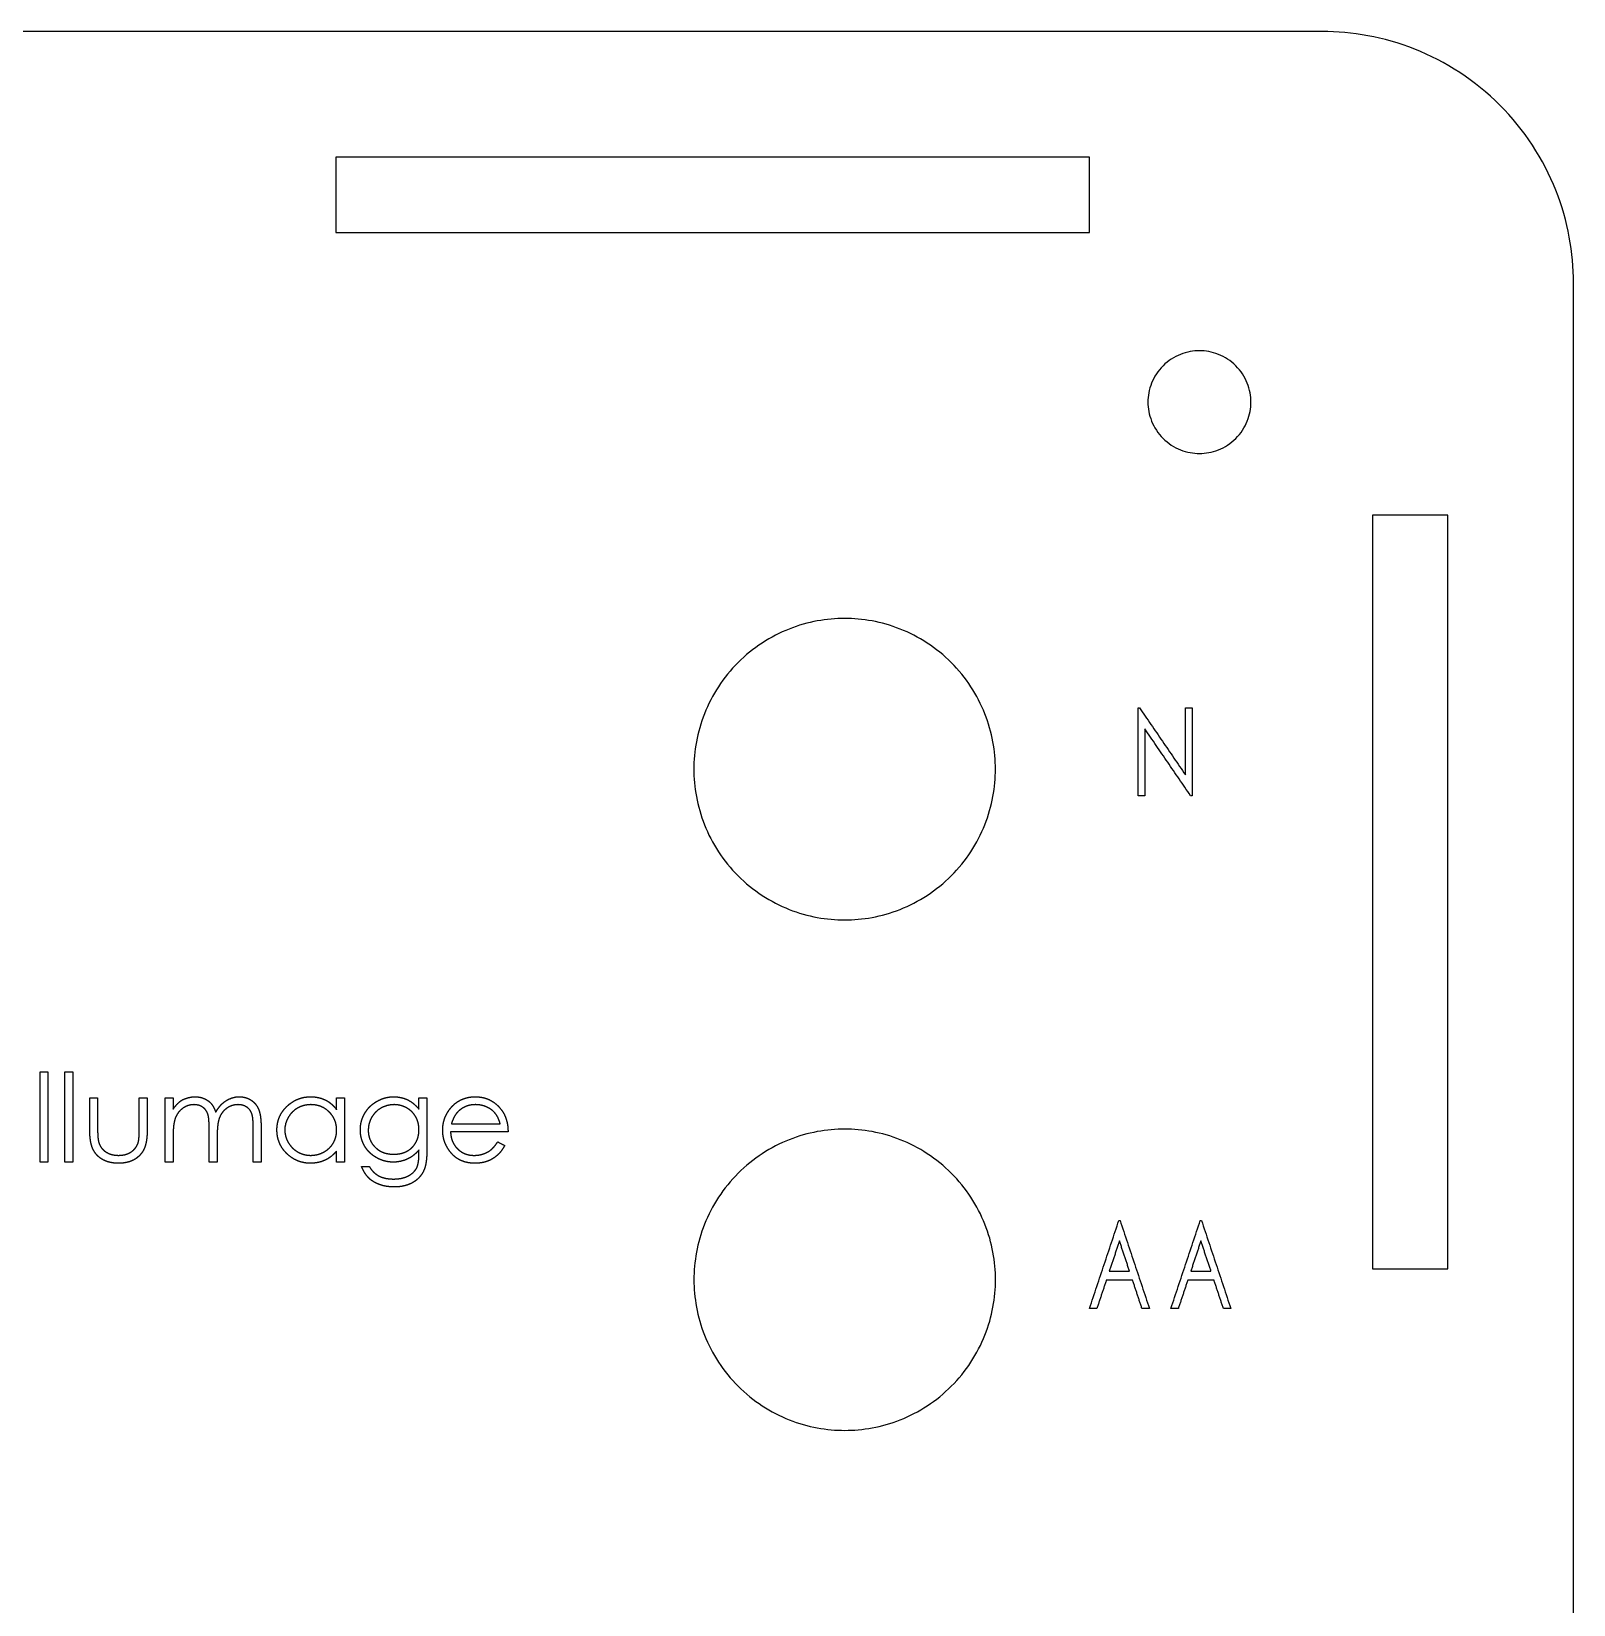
# Model space of a CAD drawing. Header units: millimetres. Extents: x 7 to 294, y -256 to -4.
# Drawn here: x 232.8 to 294.1, y -67.1 to -4.5 of the extents above; entities that cross this region are included whole.
import ezdxf

# ---------------------------------------------------------------- set-up
doc = ezdxf.new("R2010")
doc.units = ezdxf.units.MM
for name, color, linetype in [('path128', 7, 'CONTINUOUS'), ('path129', 7, 'CONTINUOUS'), ('path130', 7, 'CONTINUOUS'), ('path132', 7, 'CONTINUOUS'), ('path134', 7, 'CONTINUOUS'), ('path136', 7, 'CONTINUOUS'), ('path138', 7, 'CONTINUOUS'), ('path139', 7, 'CONTINUOUS'), ('path140', 7, 'CONTINUOUS'), ('path142', 7, 'CONTINUOUS'), ('path179', 7, 'CONTINUOUS'), ('path180', 7, 'CONTINUOUS'), ('path194', 7, 'CONTINUOUS'), ('path228', 7, 'CONTINUOUS'), ('path232', 7, 'CONTINUOUS'), ('path234', 7, 'CONTINUOUS'), ('path236', 7, 'CONTINUOUS'), ('path238', 7, 'CONTINUOUS'), ('path239', 7, 'CONTINUOUS'), ('path24', 7, 'CONTINUOUS'), ('path248', 7, 'CONTINUOUS'), ('path249', 7, 'CONTINUOUS'), ('path250', 7, 'CONTINUOUS'), ('path252', 7, 'CONTINUOUS'), ('path262', 7, 'CONTINUOUS'), ('path27', 7, 'CONTINUOUS'), ('path30', 7, 'CONTINUOUS'), ('path33', 7, 'CONTINUOUS'), ('path36', 7, 'CONTINUOUS')]:
    doc.layers.add(name, color=color, linetype=linetype)

msp = doc.modelspace()

# ---------------------------------------------------------------- linework, layer by layer
at = {"layer": 'path128'}
for points in [[(233.099, -45.9082), (233.413, -45.9082)], [(233.099, -49.4979), (233.099, -45.9082)], [(233.413, -45.9082), (233.413, -49.4979)], [(233.413, -49.4979), (233.099, -49.4979)]]:
    msp.add_open_spline(points, degree=1, dxfattribs=at)
at = {"layer": 'path129'}
for points in [[(234.086, -45.9082), (234.4, -45.9082)], [(234.086, -49.4979), (234.086, -45.9082)], [(234.4, -45.9082), (234.4, -49.4979)], [(234.4, -49.4979), (234.086, -49.4979)]]:
    msp.add_open_spline(points, degree=1, dxfattribs=at)
at = {"layer": 'path130'}
for points in [[(235.074, -48.1621), (235.074, -46.9401)], [(235.074, -46.9402), (235.388, -46.9402)], [(235.388, -46.9402), (235.388, -48.1265)], [(237.048, -48.1264), (237.048, -46.9401)], [(237.048, -46.9401), (237.362, -46.9401)], [(237.362, -46.9401), (237.362, -48.1853)], [(235.076, -48.2932), (235.074, -48.1621)], [(235.388, -48.1265), (235.388, -48.231)], [(237.047, -48.24), (237.048, -48.1264)], [(237.362, -48.1853), (237.36, -48.3122)], [(235.081, -48.4159), (235.076, -48.2932)], [(235.091, -48.5295), (235.081, -48.4159)], [(235.105, -48.6354), (235.091, -48.5295)], [(235.123, -48.7322), (235.105, -48.6354)], [(235.145, -48.8212), (235.123, -48.7322)], [(235.17, -48.9011), (235.145, -48.8212)], [(235.388, -48.231), (235.391, -48.3264)], [(235.391, -48.3264), (235.395, -48.414)], [(235.395, -48.414), (235.4, -48.4932)], [(235.4, -48.4932), (235.407, -48.5633)], [(235.407, -48.5633), (235.416, -48.6257)], [(235.416, -48.6257), (235.426, -48.679)], [(235.426, -48.679), (235.438, -48.7246)], [(235.438, -48.7246), (235.459, -48.7814)], [(235.459, -48.7814), (235.483, -48.8354)], [(236.95, -48.852), (236.996, -48.7497)], [(236.996, -48.7497), (237.008, -48.7076)], [(237.008, -48.7076), (237.019, -48.6557)], [(237.019, -48.6557), (237.028, -48.5933)], [(237.028, -48.5933), (237.035, -48.5204)], [(237.035, -48.5204), (237.041, -48.437)], [(237.041, -48.437), (237.044, -48.3437)], [(237.044, -48.3437), (237.047, -48.24)], [(237.291, -48.8268), (237.265, -48.9053)], [(237.313, -48.7406), (237.291, -48.8268)], [(237.331, -48.6452), (237.313, -48.7406)], [(237.345, -48.5428), (237.331, -48.6452)], [(237.354, -48.4314), (237.345, -48.5428)], [(237.36, -48.3122), (237.354, -48.4314)], [(235.2, -48.9726), (235.17, -48.9011)], [(235.234, -49.0378), (235.2, -48.9726)], [(235.271, -49.0995), (235.234, -49.0378)], [(235.313, -49.1577), (235.271, -49.0995)], [(235.358, -49.2124), (235.313, -49.1577)], [(235.408, -49.2629), (235.358, -49.2124)], [(235.462, -49.3099), (235.408, -49.2629)], [(235.52, -49.3533), (235.462, -49.3099)], [(235.483, -48.8354), (235.513, -48.8859)], [(235.513, -48.8859), (235.546, -48.9335)], [(235.582, -49.3926), (235.52, -49.3533)], [(235.546, -48.9335), (235.583, -48.9784)], [(235.648, -49.4277), (235.582, -49.3926)], [(235.583, -48.9784), (235.625, -49.0198)], [(235.625, -49.0198), (235.671, -49.0583)], [(235.718, -49.4585), (235.648, -49.4277)], [(235.671, -49.0583), (235.721, -49.0934)], [(235.792, -49.4837), (235.718, -49.4585)], [(235.721, -49.0934), (235.832, -49.1523)], [(235.832, -49.1523), (235.952, -49.195)], [(235.952, -49.195), (236.083, -49.2202)], [(236.083, -49.2202), (236.223, -49.2286)], [(236.223, -49.2286), (236.363, -49.2202)], [(236.363, -49.2202), (236.492, -49.1956)], [(236.492, -49.1956), (236.61, -49.1542)], [(236.61, -49.1542), (236.716, -49.0967)], [(236.721, -49.4585), (236.648, -49.4837)], [(236.716, -49.0967), (236.81, -49.0259)], [(236.791, -49.4277), (236.721, -49.4585)], [(236.856, -49.3926), (236.791, -49.4277)], [(236.81, -49.0259), (236.887, -48.9439)], [(236.918, -49.3533), (236.856, -49.3926)], [(236.887, -48.9439), (236.95, -48.852)], [(236.975, -49.3099), (236.918, -49.3533)], [(237.028, -49.2636), (236.975, -49.3099)], [(237.078, -49.2131), (237.028, -49.2636)], [(237.123, -49.1591), (237.078, -49.2131)], [(237.165, -49.1016), (237.123, -49.1591)], [(237.202, -49.0406), (237.165, -49.1016)], [(237.236, -48.9761), (237.202, -49.0406)], [(237.265, -48.9053), (237.236, -48.9761)], [(235.87, -49.5046), (235.792, -49.4837)], [(235.952, -49.5215), (235.87, -49.5046)], [(236.037, -49.5334), (235.952, -49.5215)], [(236.127, -49.5405), (236.037, -49.5334)], [(236.22, -49.5432), (236.127, -49.5405)], [(236.314, -49.5405), (236.22, -49.5432)], [(236.403, -49.5334), (236.314, -49.5405)], [(236.489, -49.5215), (236.403, -49.5334)], [(236.571, -49.5046), (236.489, -49.5215)], [(236.648, -49.4837), (236.571, -49.5046)]]:
    msp.add_open_spline(points, degree=1, dxfattribs=at)
at = {"layer": 'path132'}
for points in [[(238.08, -46.9402), (238.394, -46.9402)], [(238.08, -49.4979), (238.08, -46.9402)], [(238.394, -46.9402), (238.394, -47.3847)], [(238.876, -46.9683), (239.006, -46.9276)], [(239.006, -46.9276), (239.139, -46.9038)], [(239.139, -46.9038), (239.276, -46.8953)], [(239.276, -46.8953), (239.369, -46.9001)], [(239.369, -46.9001), (239.458, -46.9133)], [(239.458, -46.9133), (239.546, -46.9363)], [(239.546, -46.9363), (239.631, -46.9686)], [(240.624, -46.984), (240.755, -46.9343)], [(240.755, -46.9343), (240.889, -46.9048)], [(240.889, -46.9048), (241.028, -46.895)], [(241.028, -46.895), (241.156, -46.9035)], [(241.156, -46.9035), (241.277, -46.9281)], [(241.277, -46.9281), (241.39, -46.9702)], [(238.394, -47.3847), (238.481, -47.2698)], [(238.481, -47.2698), (238.569, -47.1716)], [(238.613, -47.5067), (238.545, -47.6041)], [(238.569, -47.1716), (238.658, -47.0903)], [(238.695, -47.4204), (238.613, -47.5067)], [(238.658, -47.0903), (238.749, -47.0251)], [(238.789, -47.3461), (238.695, -47.4204)], [(238.749, -47.0251), (238.876, -46.9683)], [(238.891, -47.2865), (238.789, -47.3461)], [(238.998, -47.2437), (238.891, -47.2865)], [(239.108, -47.2178), (238.998, -47.2437)], [(239.221, -47.2093), (239.108, -47.2178)], [(239.318, -47.2157), (239.221, -47.2093)], [(239.408, -47.234), (239.318, -47.2157)], [(239.491, -47.2655), (239.408, -47.234)], [(239.567, -47.309), (239.491, -47.2655)], [(239.634, -47.3622), (239.567, -47.309)], [(239.631, -46.9686), (239.711, -47.0086)], [(239.691, -47.424), (239.634, -47.3622)], [(239.737, -47.4941), (239.691, -47.424)], [(239.711, -47.0086), (239.784, -47.0541)], [(239.771, -47.5726), (239.737, -47.4941)], [(239.785, -47.6182), (239.771, -47.5726)], [(239.784, -47.0541), (239.849, -47.106)], [(239.849, -47.106), (239.906, -47.1642)], [(239.906, -47.1642), (239.957, -47.2315)], [(239.957, -47.2315), (240.005, -47.3122)], [(240.005, -47.3122), (240.049, -47.4054)], [(240.049, -47.4054), (240.09, -47.5127)], [(240.09, -47.5127), (240.132, -47.4391)], [(240.132, -47.4391), (240.177, -47.3703)], [(240.177, -47.3703), (240.225, -47.3058)], [(240.225, -47.3058), (240.274, -47.2463)], [(240.274, -47.2463), (240.327, -47.1909)], [(240.356, -47.513), (240.29, -47.6126)], [(240.327, -47.1909), (240.382, -47.1404)], [(240.436, -47.4254), (240.356, -47.513)], [(240.382, -47.1404), (240.439, -47.0941)], [(240.53, -47.3496), (240.436, -47.4254)], [(240.439, -47.0941), (240.5, -47.0527)], [(240.5, -47.0527), (240.624, -46.984)], [(240.633, -47.2879), (240.53, -47.3496)], [(240.742, -47.2445), (240.633, -47.2879)], [(240.855, -47.2178), (240.742, -47.2445)], [(240.973, -47.2094), (240.855, -47.2178)], [(241.07, -47.2149), (240.973, -47.2094)], [(241.159, -47.2324), (241.07, -47.2149)], [(241.242, -47.2618), (241.159, -47.2324)], [(241.317, -47.3025), (241.242, -47.2618)], [(241.383, -47.353), (241.317, -47.3025)], [(241.44, -47.4105), (241.383, -47.353)], [(241.39, -46.9702), (241.495, -47.0284)], [(241.485, -47.4764), (241.44, -47.4105)], [(241.52, -47.5493), (241.485, -47.4764)], [(241.495, -47.0284), (241.59, -47.1013)], [(241.534, -47.5914), (241.52, -47.5493)], [(241.59, -47.1013), (241.672, -47.1875)], [(241.672, -47.1875), (241.741, -47.2864)], [(241.741, -47.2864), (241.796, -47.3993)], [(241.796, -47.3993), (241.819, -47.4624)], [(241.819, -47.4624), (241.839, -47.5332)], [(241.839, -47.5332), (241.855, -47.611)], [(238.4, -48.1987), (238.395, -48.3059)], [(238.407, -48.0984), (238.4, -48.1987)], [(238.418, -48.0066), (238.407, -48.0984)], [(238.432, -47.9217), (238.418, -48.0066)], [(238.449, -47.8446), (238.432, -47.9217)], [(238.468, -47.7759), (238.449, -47.8446)], [(238.491, -47.7142), (238.468, -47.7759)], [(238.545, -47.6041), (238.491, -47.7142)], [(239.797, -47.6736), (239.785, -47.6182)], [(239.807, -47.7373), (239.797, -47.6736)], [(239.815, -47.811), (239.807, -47.7373)], [(239.821, -47.8937), (239.815, -47.811)], [(239.826, -47.9856), (239.821, -47.8937)], [(239.829, -48.0872), (239.826, -47.9856)], [(239.83, -48.1973), (239.829, -48.0872)], [(239.83, -49.4979), (239.83, -48.1973)], [(240.157, -48.137), (240.15, -48.2492)], [(240.167, -48.0346), (240.157, -48.137)], [(240.18, -47.9421), (240.167, -48.0346)], [(240.196, -47.8593), (240.18, -47.9421)], [(240.215, -47.7864), (240.196, -47.8593)], [(240.236, -47.7233), (240.215, -47.7864)], [(240.29, -47.6126), (240.236, -47.7233)], [(241.546, -47.6418), (241.534, -47.5914)], [(241.557, -47.7), (241.546, -47.6418)], [(241.565, -47.766), (241.557, -47.7)], [(241.571, -47.8403), (241.565, -47.766)], [(241.576, -47.9223), (241.571, -47.8403)], [(241.579, -48.0128), (241.576, -47.9223)], [(241.58, -48.1109), (241.579, -48.0128)], [(241.58, -49.4977), (241.58, -48.1109)], [(241.855, -47.611), (241.87, -47.6965)], [(241.87, -47.6965), (241.88, -47.7891)], [(241.88, -47.7891), (241.888, -47.8894)], [(241.888, -47.8894), (241.893, -47.9973)], [(241.893, -47.9973), (241.894, -48.1123)], [(241.894, -48.1123), (241.894, -49.4977)], [(238.395, -48.3059), (238.394, -48.4216)], [(238.394, -48.4216), (238.394, -49.4979)], [(240.145, -48.3712), (240.144, -48.503)], [(240.144, -48.503), (240.144, -49.4979)], [(240.15, -48.2492), (240.145, -48.3712)], [(238.394, -49.4979), (238.08, -49.4979)], [(240.144, -49.4979), (239.83, -49.4979)], [(241.894, -49.4977), (241.58, -49.4977)]]:
    msp.add_open_spline(points, degree=1, dxfattribs=at)
at = {"layer": 'path134'}
for points in [[(243.351, -46.992), (243.472, -46.9492)], [(243.472, -46.9492), (243.598, -46.9191)], [(243.598, -46.9191), (243.73, -46.9016)], [(243.73, -46.9016), (243.866, -46.8953)], [(243.866, -46.8953), (244.022, -46.9029)], [(244.022, -46.9029), (244.171, -46.926)], [(244.171, -46.926), (244.312, -46.9652)], [(244.9, -47.4132), (244.9, -46.94)], [(244.9, -46.94), (245.215, -46.94)], [(245.215, -46.9402), (245.215, -49.4979)], [(242.677, -47.5935), (242.744, -47.4849)], [(242.744, -47.4849), (242.824, -47.3804)], [(242.824, -47.3804), (242.916, -47.2816)], [(242.916, -47.2816), (243.017, -47.1911)], [(243.017, -47.1911), (243.124, -47.1126)], [(243.124, -47.1126), (243.235, -47.046)], [(243.235, -47.046), (243.351, -46.992)], [(244.312, -46.9652), (244.445, -47.0192)], [(244.445, -47.0192), (244.57, -47.09)], [(244.57, -47.09), (244.689, -47.1798)], [(244.689, -47.1798), (244.798, -47.287)], [(244.798, -47.287), (244.9, -47.4132)], [(242.522, -48.2119), (242.529, -48.0787)], [(242.529, -48.0787), (242.547, -47.9497)], [(242.547, -47.9497), (242.578, -47.8263)], [(242.578, -47.8263), (242.621, -47.7071)], [(242.621, -47.7071), (242.677, -47.5935)], [(242.529, -48.348), (242.522, -48.2119)], [(242.547, -48.4791), (242.529, -48.348)], [(242.577, -48.6046), (242.547, -48.4791)], [(242.62, -48.7252), (242.577, -48.6046)], [(242.675, -48.8408), (242.62, -48.7252)], [(242.742, -48.9509), (242.675, -48.8408)], [(242.821, -49.0554), (242.742, -48.9509)], [(242.913, -49.155), (242.821, -49.0554)], [(243.013, -49.2461), (242.913, -49.155)], [(243.118, -49.3246), (243.013, -49.2461)], [(243.229, -49.3912), (243.118, -49.3246)], [(243.344, -49.4459), (243.229, -49.3912)], [(243.465, -49.488), (243.344, -49.4459)], [(244.428, -49.4257), (244.294, -49.4769)], [(244.556, -49.3584), (244.428, -49.4257)], [(244.678, -49.2743), (244.556, -49.3584)], [(244.792, -49.1733), (244.678, -49.2743)], [(244.9, -49.0555), (244.792, -49.1733)], [(244.9, -49.4979), (244.9, -49.0555)], [(243.59, -49.5181), (243.465, -49.488)], [(243.72, -49.5364), (243.59, -49.5181)], [(243.856, -49.5427), (243.72, -49.5364)], [(244.008, -49.5359), (243.856, -49.5427)], [(244.154, -49.5134), (244.008, -49.5359)], [(244.294, -49.4769), (244.154, -49.5134)], [(245.215, -49.4979), (244.9, -49.4979)]]:
    msp.add_open_spline(points, degree=1, dxfattribs=at)
at = {"layer": 'path136'}
for points in [[(243.141, -47.4999), (243.052, -47.5987)], [(243.241, -47.4136), (243.141, -47.4999)], [(243.353, -47.3414), (243.241, -47.4136)], [(243.474, -47.2839), (243.353, -47.3414)], [(243.601, -47.2426), (243.474, -47.2839)], [(243.732, -47.2179), (243.601, -47.2426)], [(243.87, -47.2095), (243.732, -47.2179)], [(243.976, -47.2136), (243.87, -47.2093)], [(244.079, -47.2276), (243.976, -47.2136)], [(244.177, -47.2501), (244.079, -47.2276)], [(244.271, -47.2823), (244.177, -47.2501)], [(244.36, -47.323), (244.271, -47.2823)], [(244.445, -47.3728), (244.36, -47.323)], [(244.526, -47.4324), (244.445, -47.3728)], [(244.602, -47.5004), (244.526, -47.4324)], [(244.673, -47.5754), (244.602, -47.5004)], [(244.733, -47.6546), (244.673, -47.5754)], [(242.845, -48.0846), (242.836, -48.2157)], [(242.871, -47.957), (242.845, -48.0846)], [(242.915, -47.8322), (242.871, -47.957)], [(242.976, -47.7116), (242.915, -47.8322)], [(243.052, -47.5987), (242.976, -47.7116)], [(244.784, -47.7388), (244.733, -47.6546)], [(244.826, -47.8271), (244.784, -47.7388)], [(244.858, -47.9197), (244.826, -47.8271)], [(244.882, -48.0171), (244.858, -47.9197)], [(244.896, -48.1188), (244.882, -48.0171)], [(244.9, -48.2247), (244.896, -48.1188)], [(242.836, -48.2157), (242.845, -48.3461)], [(242.845, -48.3461), (242.871, -48.4737)], [(242.871, -48.4737), (242.916, -48.5985)], [(242.916, -48.5985), (242.977, -48.7205)], [(242.977, -48.7205), (243.054, -48.8341)], [(243.054, -48.8341), (243.143, -48.9344)], [(244.694, -48.8438), (244.767, -48.7365)], [(244.767, -48.7365), (244.825, -48.6194)], [(244.825, -48.6194), (244.867, -48.4946)], [(244.867, -48.4946), (244.892, -48.3635)], [(244.892, -48.3635), (244.9, -48.2247)], [(243.143, -48.9344), (243.244, -49.0213)], [(243.244, -49.0213), (243.357, -49.0949)], [(243.357, -49.0949), (243.478, -49.1538)], [(243.478, -49.1538), (243.603, -49.1952)], [(243.603, -49.1952), (243.733, -49.2203)], [(243.733, -49.2203), (243.867, -49.2288)], [(243.867, -49.2288), (244.003, -49.2203)], [(244.003, -49.2203), (244.136, -49.1957)], [(244.136, -49.1957), (244.264, -49.1544)], [(244.264, -49.1544), (244.389, -49.0962)], [(244.389, -49.0962), (244.504, -49.0239)], [(244.504, -49.0239), (244.607, -48.9398)], [(244.607, -48.9398), (244.694, -48.8438)]]:
    msp.add_open_spline(points, degree=1, dxfattribs=at)
at = {"layer": 'path138'}
for points in [[(246.745, -46.9647), (246.826, -46.9396)], [(246.826, -46.9396), (246.909, -46.9205)], [(246.909, -46.9205), (246.993, -46.9065)], [(246.993, -46.9065), (247.078, -46.898)], [(247.078, -46.898), (247.164, -46.8951)], [(247.164, -46.8951), (247.305, -46.902)], [(247.305, -46.902), (247.441, -46.9224)], [(247.441, -46.9224), (247.572, -46.956)], [(247.572, -46.956), (247.698, -47.0037)], [(248.176, -47.3872), (248.176, -46.9399)], [(248.176, -46.9402), (248.49, -46.9402)], [(248.49, -46.9402), (248.49, -48.97)], [(245.977, -47.6315), (246.019, -47.5543)], [(246.019, -47.5543), (246.065, -47.48)], [(246.065, -47.48), (246.116, -47.4099)], [(246.116, -47.4099), (246.17, -47.344)], [(246.17, -47.344), (246.229, -47.2816)], [(246.229, -47.2816), (246.292, -47.2234)], [(246.292, -47.2234), (246.36, -47.1694)], [(246.36, -47.1694), (246.431, -47.1189)], [(246.431, -47.1189), (246.507, -47.0727)], [(246.507, -47.0727), (246.585, -47.0313)], [(246.585, -47.0313), (246.665, -46.9948)], [(246.665, -46.9948), (246.745, -46.9647)], [(247.698, -47.0037), (247.821, -47.0682)], [(247.821, -47.0682), (247.942, -47.1537)], [(247.942, -47.1537), (248.06, -47.2603)], [(248.06, -47.2603), (248.176, -47.3872)], [(245.843, -48.2106), (245.846, -48.1236)], [(245.846, -48.1236), (245.854, -48.0374)], [(245.854, -48.0374), (245.867, -47.9533)], [(245.867, -47.9533), (245.887, -47.8705)], [(245.887, -47.8705), (245.912, -47.7892)], [(245.912, -47.7892), (245.942, -47.7093)], [(245.942, -47.7093), (245.977, -47.6315)], [(245.846, -48.2975), (245.843, -48.2106)], [(245.853, -48.3831), (245.846, -48.2975)], [(245.867, -48.4665), (245.853, -48.3831)], [(245.885, -48.5478), (245.867, -48.4665)], [(245.909, -48.6278), (245.885, -48.5478)], [(245.938, -48.7056), (245.909, -48.6278)], [(245.973, -48.782), (245.938, -48.7056)], [(246.012, -48.8563), (245.973, -48.782)], [(246.057, -48.9278), (246.012, -48.8563)], [(246.106, -48.9958), (246.057, -48.9278)], [(246.159, -49.0597), (246.106, -48.9958)], [(246.217, -49.12), (246.159, -49.0597)], [(246.279, -49.1767), (246.217, -49.12)], [(246.346, -49.2293), (246.279, -49.1767)], [(246.416, -49.2784), (246.346, -49.2293)], [(246.491, -49.324), (246.416, -49.2784)], [(246.569, -49.3646), (246.491, -49.324)], [(246.649, -49.3997), (246.569, -49.3646)], [(246.73, -49.4298), (246.649, -49.3997)], [(246.812, -49.4544), (246.73, -49.4298)], [(246.895, -49.4735), (246.812, -49.4544)], [(247.586, -49.4273), (247.446, -49.4666)], [(247.723, -49.372), (247.586, -49.4273)], [(247.852, -49.3019), (247.723, -49.372)], [(247.97, -49.2177), (247.852, -49.3019)], [(248.078, -49.1196), (247.97, -49.2177)], [(248.176, -49.0081), (248.078, -49.1196)], [(248.151, -49.5031), (248.162, -49.4239)], [(248.162, -49.4239), (248.17, -49.3369)], [(248.17, -49.3369), (248.175, -49.2422)], [(248.175, -49.2422), (248.176, -49.1406)], [(248.176, -49.1406), (248.176, -49.0081)], [(248.467, -49.4341), (248.454, -49.5281)], [(248.477, -49.3318), (248.467, -49.4341)], [(248.485, -49.2203), (248.477, -49.3318)], [(248.489, -49.0997), (248.485, -49.2203)], [(248.49, -48.97), (248.489, -49.0997)], [(245.958, -49.8207), (245.888, -49.6776)], [(245.888, -49.6776), (246.202, -49.6776)], [(246.031, -49.9455), (245.958, -49.8207)], [(246.108, -50.0513), (246.031, -49.9455)], [(246.188, -50.1397), (246.108, -50.0513)], [(246.202, -49.6776), (246.281, -49.7954)], [(246.281, -49.7954), (246.372, -49.8964)], [(246.372, -49.8964), (246.472, -49.9819)], [(246.472, -49.9819), (246.584, -50.0507)], [(246.584, -50.0507), (246.708, -50.1032)], [(246.98, -49.4867), (246.895, -49.4735)], [(247.066, -49.4952), (246.98, -49.4867)], [(247.154, -49.4981), (247.066, -49.4952)], [(247.303, -49.4904), (247.154, -49.4981)], [(247.446, -49.4666), (247.303, -49.4904)], [(247.616, -50.1032), (247.74, -50.0507)], [(247.74, -50.0507), (247.849, -49.9861)], [(247.849, -49.9861), (247.942, -49.9139)], [(247.942, -49.9139), (248.017, -49.834)], [(248.017, -49.834), (248.076, -49.7464)], [(248.076, -49.7464), (248.1, -49.6966)], [(248.1, -49.6966), (248.12, -49.6398)], [(248.12, -49.6398), (248.137, -49.5753)], [(248.137, -49.5753), (248.151, -49.5031)], [(248.222, -50.0651), (248.164, -50.1303)], [(248.275, -49.995), (248.222, -50.0651)], [(248.321, -49.92), (248.275, -49.995)], [(248.362, -49.8401), (248.321, -49.92)], [(248.397, -49.7545), (248.362, -49.8401)], [(248.419, -49.6879), (248.397, -49.7545)], [(248.438, -49.6122), (248.419, -49.6879)], [(248.454, -49.5281), (248.438, -49.6122)], [(246.275, -50.2147), (246.188, -50.1397)], [(246.374, -50.2813), (246.275, -50.2147)], [(246.486, -50.3402), (246.374, -50.2813)], [(246.609, -50.3914), (246.486, -50.3402)], [(246.743, -50.4328), (246.609, -50.3914)], [(246.708, -50.1032), (246.846, -50.1411)], [(246.885, -50.4615), (246.743, -50.4328)], [(246.846, -50.1411), (246.998, -50.1636)], [(247.035, -50.4798), (246.885, -50.4615)], [(246.998, -50.1636), (247.164, -50.1713)], [(247.194, -50.4853), (247.035, -50.4798)], [(247.164, -50.1713), (247.328, -50.1636)], [(247.303, -50.4824), (247.194, -50.4853)], [(247.408, -50.4734), (247.303, -50.4824)], [(247.328, -50.1636), (247.479, -50.1411)], [(247.509, -50.4586), (247.408, -50.4734)], [(247.479, -50.1411), (247.616, -50.1032)], [(247.605, -50.4374), (247.509, -50.4586)], [(247.699, -50.4115), (247.605, -50.4374)], [(247.788, -50.3785), (247.699, -50.4115)], [(247.873, -50.34), (247.788, -50.3785)], [(247.953, -50.2958), (247.873, -50.34)], [(248.03, -50.246), (247.953, -50.2958)], [(248.1, -50.1906), (248.03, -50.246)], [(248.164, -50.1303), (248.1, -50.1906)]]:
    msp.add_open_spline(points, degree=1, dxfattribs=at)
at = {"layer": 'path139'}
for points in [[(246.456, -47.5025), (246.368, -47.6014)], [(246.556, -47.4163), (246.456, -47.5025)], [(246.669, -47.3433), (246.556, -47.4163)], [(246.792, -47.2844), (246.669, -47.3433)], [(246.919, -47.2431), (246.792, -47.2844)], [(247.052, -47.2179), (246.919, -47.2431)], [(247.189, -47.2095), (247.052, -47.2179)], [(247.321, -47.218), (247.189, -47.2095)], [(247.448, -47.2418), (247.321, -47.218)], [(247.571, -47.2831), (247.448, -47.2418)], [(247.69, -47.3399), (247.571, -47.2831)], [(247.8, -47.4107), (247.69, -47.3399)], [(247.896, -47.4935), (247.8, -47.4107)], [(247.979, -47.5881), (247.896, -47.4935)], [(246.165, -48.0886), (246.157, -48.2232)], [(246.191, -47.9582), (246.165, -48.0886)], [(246.233, -47.8334), (246.191, -47.9582)], [(246.293, -47.7128), (246.233, -47.8334)], [(246.368, -47.6014), (246.293, -47.7128)], [(248.049, -47.6947), (247.979, -47.5881)], [(248.105, -47.8104), (248.049, -47.6947)], [(248.145, -47.9345), (248.105, -47.8104)], [(248.168, -48.0656), (248.145, -47.9345)], [(248.176, -48.2051), (248.168, -48.0656)], [(248.172, -48.3124), (248.176, -48.2051)], [(246.157, -48.2232), (246.161, -48.3249)], [(246.161, -48.3249), (246.174, -48.4224)], [(246.174, -48.4224), (246.197, -48.5156)], [(246.197, -48.5156), (246.228, -48.6033)], [(246.228, -48.6033), (246.267, -48.6874)], [(246.267, -48.6874), (246.315, -48.7666)], [(246.315, -48.7666), (246.373, -48.8416)], [(247.964, -48.8438), (248.02, -48.7681)], [(248.02, -48.7681), (248.068, -48.6875)], [(248.068, -48.6875), (248.107, -48.602)], [(248.107, -48.602), (248.138, -48.5108)], [(248.138, -48.5108), (248.159, -48.414)], [(248.159, -48.414), (248.172, -48.3124)], [(246.373, -48.8416), (246.439, -48.9117)], [(246.439, -48.9117), (246.512, -48.9755)], [(246.512, -48.9755), (246.59, -49.0309)], [(246.59, -49.0309), (246.674, -49.0772)], [(246.674, -49.0772), (246.763, -49.1158)], [(246.763, -49.1158), (246.857, -49.1452)], [(246.857, -49.1452), (246.956, -49.1669)], [(246.956, -49.1669), (247.061, -49.1796)], [(247.061, -49.1796), (247.17, -49.1839)], [(247.17, -49.1839), (247.281, -49.1796)], [(247.281, -49.1796), (247.386, -49.1669)], [(247.386, -49.1669), (247.486, -49.146)], [(247.486, -49.146), (247.579, -49.1166)], [(247.579, -49.1166), (247.668, -49.0787)], [(247.668, -49.0787), (247.751, -49.0317)], [(247.751, -49.0317), (247.828, -48.9771)], [(247.828, -48.9771), (247.9, -48.914)], [(247.9, -48.914), (247.964, -48.8438)]]:
    msp.add_open_spline(points, degree=1, dxfattribs=at)
at = {"layer": 'path140'}
for points in [[(249.979, -46.9628), (250.115, -46.9249)], [(250.115, -46.9249), (250.26, -46.9032)], [(250.26, -46.9032), (250.413, -46.8956)], [(250.413, -46.8956), (250.57, -46.9032)], [(250.57, -46.9032), (250.719, -46.927)], [(250.719, -46.927), (250.86, -46.9663)], [(249.233, -47.6681), (249.284, -47.5665)], [(249.284, -47.5665), (249.344, -47.4676)], [(249.344, -47.4676), (249.413, -47.3722)], [(249.413, -47.3722), (249.51, -47.2608)], [(249.51, -47.2608), (249.615, -47.1633)], [(249.615, -47.1633), (249.728, -47.082)], [(249.728, -47.082), (249.85, -47.0147)], [(249.85, -47.0147), (249.979, -46.9628)], [(250.86, -46.9663), (250.993, -47.021)], [(250.993, -47.021), (251.117, -47.0918)], [(251.117, -47.0918), (251.234, -47.1788)], [(251.234, -47.1788), (251.342, -47.2811)], [(251.342, -47.2811), (251.443, -47.3989)], [(251.443, -47.3989), (251.507, -47.4908)], [(251.507, -47.4908), (251.563, -47.5875)], [(249.118, -48.2262), (249.123, -48.1084)], [(249.123, -48.1084), (249.137, -47.9934)], [(249.137, -47.9934), (249.16, -47.8819)], [(249.16, -47.8819), (249.192, -47.7733)], [(249.192, -47.7733), (249.233, -47.6681)], [(251.563, -47.5875), (251.61, -47.6906)], [(251.61, -47.6906), (251.649, -47.7985)], [(251.649, -47.7985), (251.68, -47.9121)], [(251.68, -47.9121), (251.702, -48.0313)], [(251.702, -48.0313), (251.715, -48.1561)], [(251.715, -48.1561), (251.721, -48.2865)], [(249.124, -48.3517), (249.118, -48.2262)], [(249.139, -48.4744), (249.124, -48.3517)], [(249.166, -48.5929), (249.139, -48.4744)], [(249.204, -48.7086), (249.166, -48.5929)], [(249.252, -48.8215), (249.204, -48.7086)], [(249.31, -48.9308), (249.252, -48.8215)], [(251.721, -48.2865), (249.432, -48.2865)], [(249.432, -48.2865), (249.439, -48.3875)], [(249.439, -48.3875), (249.453, -48.4842)], [(249.453, -48.4842), (249.475, -48.5761)], [(249.475, -48.5761), (249.506, -48.663)], [(249.506, -48.663), (249.544, -48.7451)], [(249.544, -48.7451), (249.59, -48.8229)], [(249.59, -48.8229), (249.645, -48.8958)], [(251.166, -48.8806), (251.236, -48.7936)], [(251.236, -48.7936), (251.307, -48.6906)], [(251.307, -48.6902), (251.586, -48.8368)], [(249.379, -49.0367), (249.31, -48.9308)], [(249.459, -49.1391), (249.379, -49.0367)], [(249.548, -49.2337), (249.459, -49.1391)], [(249.646, -49.3157), (249.548, -49.2337)], [(249.645, -48.8958), (249.707, -48.9645)], [(249.752, -49.3851), (249.646, -49.3157)], [(249.707, -48.9645), (249.776, -49.0262)], [(249.866, -49.442), (249.752, -49.3851)], [(249.776, -49.0262), (249.848, -49.0802)], [(249.848, -49.0802), (249.925, -49.1258)], [(249.989, -49.4861), (249.866, -49.442)], [(249.925, -49.1258), (250.005, -49.1629)], [(250.005, -49.1629), (250.089, -49.1917)], [(250.089, -49.1917), (250.178, -49.212)], [(250.178, -49.212), (250.27, -49.2247)], [(250.27, -49.2247), (250.366, -49.229)], [(250.366, -49.229), (250.46, -49.2255)], [(250.46, -49.2255), (250.551, -49.2144)], [(250.551, -49.2144), (250.643, -49.1954)], [(250.643, -49.1954), (250.732, -49.1694)], [(250.732, -49.1694), (250.819, -49.1372)], [(250.819, -49.1372), (250.898, -49.0993)], [(250.998, -49.4201), (250.893, -49.4643)], [(250.898, -49.0993), (250.97, -49.0572)], [(250.97, -49.0572), (251.036, -49.0103)], [(251.098, -49.3668), (250.998, -49.4201)], [(251.036, -49.0103), (251.1, -48.9535)], [(251.192, -49.3051), (251.098, -49.3668)], [(251.1, -48.9535), (251.166, -48.8806)], [(251.281, -49.2343), (251.192, -49.3051)], [(251.366, -49.153), (251.281, -49.2343)], [(251.444, -49.059), (251.366, -49.153)], [(251.518, -48.9539), (251.444, -49.059)], [(251.586, -48.8368), (251.518, -48.9539)], [(250.119, -49.5177), (249.989, -49.4861)], [(250.258, -49.5367), (250.119, -49.5177)], [(250.405, -49.5431), (250.258, -49.5367)], [(250.537, -49.5381), (250.405, -49.5431)], [(250.663, -49.5232), (250.537, -49.5381)], [(250.781, -49.4986), (250.663, -49.5232)], [(250.893, -49.4643), (250.781, -49.4986)]]:
    msp.add_open_spline(points, degree=1, dxfattribs=at)
at = {"layer": 'path142'}
for points in [[(249.675, -47.5474), (249.632, -47.6042)], [(249.721, -47.4955), (249.675, -47.5474)], [(249.77, -47.4492), (249.721, -47.4955)], [(249.841, -47.3931), (249.77, -47.4492)], [(249.914, -47.344), (249.841, -47.3931)], [(249.991, -47.3034), (249.914, -47.344)], [(250.073, -47.269), (249.991, -47.3034)], [(250.156, -47.2431), (250.073, -47.269)], [(250.244, -47.2241), (250.156, -47.2431)], [(250.335, -47.2129), (250.244, -47.2241)], [(250.429, -47.2095), (250.335, -47.2129)], [(250.544, -47.2151), (250.429, -47.2095)], [(250.656, -47.2333), (250.544, -47.2151)], [(250.766, -47.2627), (250.656, -47.2333)], [(250.873, -47.3048), (250.766, -47.2627)], [(250.973, -47.356), (250.873, -47.3048)], [(251.063, -47.4149), (250.973, -47.356)], [(251.143, -47.4815), (251.063, -47.4149)], [(251.211, -47.5558), (251.143, -47.4815)], [(251.272, -47.64), (251.211, -47.5558)], [(249.493, -47.8874), (249.465, -47.9723)], [(249.465, -47.9723), (251.407, -47.9723)], [(249.523, -47.8089), (249.493, -47.8874)], [(249.557, -47.7353), (249.523, -47.8089)], [(249.593, -47.6666), (249.557, -47.7353)], [(249.632, -47.6042), (249.593, -47.6666)], [(251.324, -47.7374), (251.272, -47.64)], [(251.37, -47.8482), (251.324, -47.7374)], [(251.407, -47.9723), (251.37, -47.8482)]]:
    msp.add_open_spline(points, degree=1, dxfattribs=at)
at = {"layer": 'path179'}
for points in [[(271.112, -33.8579), (271.113, -33.1517), (270.984, -32.3887), (270.691, -31.6493), (270.4, -30.9105), (269.942, -30.2005), (269.355, -29.6153), (268.77, -29.0281), (268.06, -28.5701), (267.321, -28.2792), (266.582, -27.9858), (265.819, -27.8571), (265.112, -27.8579), (264.406, -27.8571), (263.643, -27.9858), (262.904, -28.2792), (262.165, -28.5701), (261.455, -29.0281), (260.87, -29.6153), (260.282, -30.2005), (259.825, -30.9105), (259.534, -31.6493), (259.24, -32.3887), (259.111, -33.1517), (259.112, -33.8579)], [(259.112, -33.8579), (259.111, -34.5642), (259.24, -35.3272), (259.534, -36.0665), (259.825, -36.8054), (260.282, -37.5153), (260.87, -38.1006), (261.455, -38.6878), (262.165, -39.1457), (262.904, -39.4366), (263.643, -39.7301), (264.406, -39.8588), (265.112, -39.8579), (265.819, -39.8588), (266.582, -39.7301), (267.321, -39.4366), (268.06, -39.1457), (268.77, -38.6878), (269.355, -38.1006), (269.942, -37.5153), (270.4, -36.8054), (270.691, -36.0665), (270.984, -35.3272), (271.113, -34.5642), (271.112, -33.8579)]]:
    msp.add_open_spline(points, degree=3, knots=[0, 0, 0, 0, 0.392699, 0.392699, 0.392699, 0.785398, 0.785398, 0.785398, 1.1781, 1.1781, 1.1781, 1.5708, 1.5708, 1.5708, 1.9635, 1.9635, 1.9635, 2.35619, 2.35619, 2.35619, 2.74889, 2.74889, 2.74889, 3.14159, 3.14159, 3.14159, 3.14159], dxfattribs=at)
at = {"layer": 'path180'}
for points in [[(271.116, -54.1779), (271.117, -53.472), (270.987, -52.7096), (270.693, -51.9709), (270.402, -51.2327), (269.944, -50.5235), (269.357, -49.9389), (268.772, -49.3524), (268.062, -48.895), (267.324, -48.6044), (266.585, -48.3113), (265.822, -48.1827), (265.116, -48.1836), (264.41, -48.1827), (263.648, -48.3113), (262.909, -48.6044), (262.17, -48.895), (261.461, -49.3524), (260.876, -49.9389), (260.289, -50.5235), (259.831, -51.2327), (259.539, -51.9709), (259.245, -52.7096), (259.116, -53.472), (259.116, -54.1779)], [(259.116, -54.1779), (259.116, -54.8838), (259.245, -55.6463), (259.539, -56.3849), (259.831, -57.1231), (260.289, -57.8323), (260.876, -58.4169), (261.461, -59.0035), (262.17, -59.4609), (262.909, -59.7515), (263.648, -60.0445), (264.41, -60.1731), (265.116, -60.1723), (265.822, -60.1731), (266.585, -60.0445), (267.324, -59.7515), (268.062, -59.4609), (268.772, -59.0035), (269.357, -58.4169), (269.944, -57.8323), (270.402, -57.1231), (270.693, -56.3849), (270.987, -55.6463), (271.117, -54.8838), (271.116, -54.1779)]]:
    msp.add_open_spline(points, degree=3, knots=[0, 0, 0, 0, 0.392464, 0.392464, 0.392464, 0.784929, 0.784929, 0.784929, 1.17739, 1.17739, 1.17739, 1.56986, 1.56986, 1.56986, 1.96232, 1.96232, 1.96232, 2.35479, 2.35479, 2.35479, 2.74725, 2.74725, 2.74725, 3.13971, 3.13971, 3.13971, 3.13971], dxfattribs=at)
at = {"layer": 'path194'}
for points in [[(281.279, -19.2484), (281.279, -19.0074), (281.234, -18.7473), (281.134, -18.4954), (281.034, -18.2436), (280.877, -18.0019), (280.677, -17.8026), (280.477, -17.6027), (280.235, -17.4468), (279.983, -17.3477), (279.73, -17.2478), (279.47, -17.2039), (279.229, -17.2042), (278.988, -17.2039), (278.728, -17.2478), (278.476, -17.3477), (278.224, -17.4468), (277.982, -17.6027), (277.782, -17.8026), (277.581, -18.0019), (277.425, -18.2436), (277.325, -18.4954), (277.224, -18.7473), (277.18, -19.0074), (277.179, -19.2484)], [(277.179, -19.2484), (277.18, -19.4894), (277.224, -19.7495), (277.325, -20.0014), (277.425, -20.2531), (277.581, -20.4949), (277.782, -20.6942), (277.982, -20.8941), (278.224, -21.05), (278.476, -21.1491), (278.728, -21.249), (278.988, -21.2928), (279.229, -21.2925), (279.47, -21.2928), (279.73, -21.249), (279.983, -21.1491), (280.235, -21.05), (280.477, -20.8941), (280.677, -20.6942), (280.877, -20.4949), (281.034, -20.2531), (281.134, -20.0014), (281.234, -19.7495), (281.279, -19.4894), (281.279, -19.2484)]]:
    msp.add_open_spline(points, degree=3, knots=[0, 0, 0, 0, 0.391986, 0.391986, 0.391986, 0.783972, 0.783972, 0.783972, 1.17596, 1.17596, 1.17596, 1.56794, 1.56794, 1.56794, 1.95993, 1.95993, 1.95993, 2.35192, 2.35192, 2.35192, 2.7439, 2.7439, 2.7439, 3.13589, 3.13589, 3.13589, 3.13589], dxfattribs=at)
at = {"layer": 'path228'}
msp.add_open_spline([(294.113, -134.498), (294.113, -14.4966)], degree=1, dxfattribs=at)
at = {"layer": 'path232'}
msp.add_open_spline([(284.111, -4.4981), (164.112, -4.4981)], degree=1, dxfattribs=at)
at = {"layer": 'path234'}
msp.add_open_spline([(286.112, -53.7475), (289.112, -53.7475)], degree=1, dxfattribs=at)
at = {"layer": 'path236'}
msp.add_open_spline([(289.112, -53.7475), (289.112, -23.7491)], degree=1, dxfattribs=at)
at = {"layer": 'path238'}
msp.add_open_spline([(289.112, -23.7491), (286.112, -23.7491)], degree=1, dxfattribs=at)
at = {"layer": 'path239'}
msp.add_open_spline([(286.112, -23.7491), (286.112, -53.7475)], degree=1, dxfattribs=at)
at = {"layer": 'path24'}
for points in [[(276.785, -34.9119), (276.785, -31.4119)], [(276.785, -31.4119), (276.842, -31.4119)], [(276.842, -31.4119), (278.67, -34.0811)], [(278.67, -34.0811), (278.67, -31.4119)], [(278.67, -31.4119), (278.939, -31.4119)], [(278.939, -31.4119), (278.939, -34.9119)], [(278.878, -34.9119), (277.054, -32.2498)], [(277.054, -32.2498), (277.054, -34.9119)], [(277.054, -34.9119), (276.785, -34.9119)], [(278.939, -34.9119), (278.878, -34.9119)]]:
    msp.add_open_spline(points, degree=1, dxfattribs=at)
at = {"layer": 'path248'}
msp.add_open_spline([(244.862, -12.499), (274.861, -12.499)], degree=1, dxfattribs=at)
at = {"layer": 'path249'}
msp.add_open_spline([(274.861, -12.499), (274.861, -9.4986)], degree=1, dxfattribs=at)
at = {"layer": 'path250'}
msp.add_open_spline([(274.861, -9.4986), (244.862, -9.4986)], degree=1, dxfattribs=at)
at = {"layer": 'path252'}
msp.add_open_spline([(244.862, -9.4986), (244.862, -12.499)], degree=1, dxfattribs=at)
at = {"layer": 'path262'}
msp.add_open_spline([(294.112, -14.4979), (294.114, -13.3208), (293.899, -12.0492), (293.41, -10.817), (292.925, -9.5855), (292.162, -8.4023), (291.183, -7.4269), (290.208, -6.4482), (289.025, -5.6849), (287.793, -5.2), (286.561, -4.711), (285.289, -4.4965), (284.112, -4.4979)], degree=3, knots=[0, 0, 0, 0, 0.392699, 0.392699, 0.392699, 0.785399, 0.785399, 0.785399, 1.1781, 1.1781, 1.1781, 1.5708, 1.5708, 1.5708, 1.5708], dxfattribs=at)
at = {"layer": 'path27'}
for points in [[(274.857, -55.3181), (276.024, -51.8181)], [(276.024, -51.8181), (276.069, -51.8181)], [(276.069, -51.8181), (277.236, -55.3181)], [(275.524, -54.1963), (275.15, -55.3181)], [(276.569, -54.1963), (275.524, -54.1963)], [(276.942, -55.3181), (276.569, -54.1963)], [(275.15, -55.3181), (274.857, -55.3181)], [(277.236, -55.3181), (276.942, -55.3181)]]:
    msp.add_open_spline(points, degree=1, dxfattribs=at)
at = {"layer": 'path30'}
for points in [[(276.046, -52.63), (275.644, -53.8373)], [(276.449, -53.8373), (276.046, -52.63)], [(275.644, -53.8373), (276.449, -53.8373)]]:
    msp.add_open_spline(points, degree=1, dxfattribs=at)
at = {"layer": 'path33'}
for points in [[(278.097, -55.3181), (279.264, -51.8181)], [(279.264, -51.8181), (279.309, -51.8181)], [(279.309, -51.8181), (280.475, -55.3181)], [(278.764, -54.1963), (278.39, -55.3181)], [(279.809, -54.1963), (278.764, -54.1963)], [(280.182, -55.3181), (279.809, -54.1963)], [(278.39, -55.3181), (278.097, -55.3181)], [(280.475, -55.3181), (280.182, -55.3181)]]:
    msp.add_open_spline(points, degree=1, dxfattribs=at)
at = {"layer": 'path36'}
for points in [[(279.286, -52.63), (278.884, -53.8373)], [(279.689, -53.8373), (279.286, -52.63)], [(278.884, -53.8373), (279.689, -53.8373)]]:
    msp.add_open_spline(points, degree=1, dxfattribs=at)

doc.saveas('drawing.dxf')
